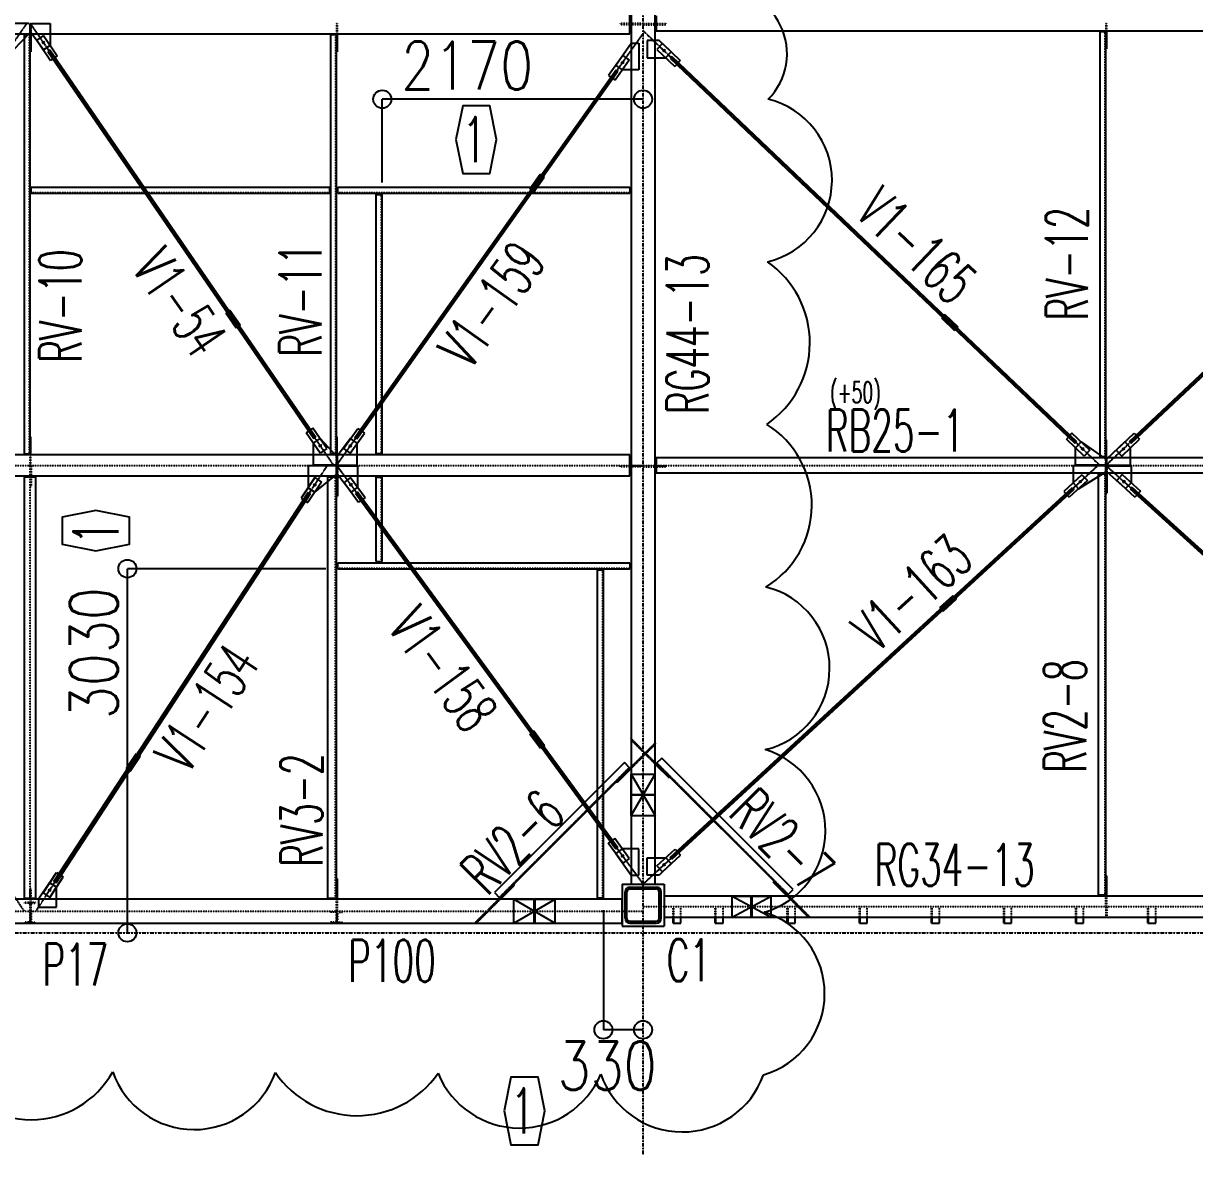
# Model space of a CAD drawing. Header units: millimetres. Extents: x -87051 to 180003, y -2961 to 97158.
# Drawn here: x 135909 to 145652, y 16512 to 25919 of the extents above; entities that cross this region are included whole.
import ezdxf
from ezdxf.enums import TextEntityAlignment as Align

# ---------------------------------------------------------------- set-up
doc = ezdxf.new("R2010")
doc.units = ezdxf.units.MM
doc.header["$LTSCALE"] = 0.2
doc.linetypes.add('CENTER', pattern=[2, 1.25, -0.25, 0.25, -0.25])
doc.linetypes.add('HIDDEN', pattern=[0.375, 0.25, -0.125])
doc.layers.add('梁側', color=7, linetype='Continuous')
doc.styles.get("Standard").update_dxf_attribs({"font": 'simplex.shx', "width": 0.8, "height": 700, "bigfont": 'extfont2.shx'})

msp = doc.modelspace()

# ---------------------------------------------------------------- linework, layer by layer
at = {"color": 8, "linetype": 'CENTER'}
for p, q in [((141063.9, 16500.6), (141063.9, 47350.6)), ((133413.9, 22240.6), (135938.9, 25920.6)), ((135963.9, 25920.6), (138488.9, 22240.6)), ((138513.9, 22240.6), (141063.9, 25833.6)), ((141063.9, 25858.1), (144863.9, 22240.6)), ((144913.9, 22240.6), (148763.9, 25858.1)), ((133413.9, 22240.6), (135914.4, 18530.1)), ((136013.4, 18530.1), (138438.9, 22240.6)), ((138513.9, 22240.6), (141063.9, 18755.6)), ((141063.9, 18755.6), (144848.9, 22240.6)), ((144913.9, 22240.6), (148763.9, 18755.6)), ((110913.9, 18350.6), (161113.9, 18350.6))]:
    msp.add_line(p, q, dxfattribs=at)
at = {"color": 8, "linetype": 'Continuous'}
for p, q in [((140964.4, 28695.6), (140964.4, 19501.4)), ((141163.4, 19501.4), (141163.4, 28695.6)), ((135953.9, 25917.6), (135771.5, 25917.6)), ((135953.9, 25917.6), (135963.9, 25907.6)), ((135979.9, 25917.6), (135969.9, 25907.6)), ((135979.9, 25917.6), (136131.3, 25917.6)), ((136131.3, 25917.6), (136131.3, 25735.9)), ((140954.4, 25833.6), (140954.4, 26007.6)), ((140964.4, 25917.6), (140954.4, 25917.6)), ((141163.4, 25917.6), (141173.4, 25917.6)), ((141173.4, 25983.1), (141173.4, 25858.1)), ((130973.4, 25833.6), (140954.4, 25833.6)), ((135826.8, 25698), (135963.9, 25843.6)), ((135963.9, 25823.6), (135913.9, 25823.6)), ((135913.9, 25823.6), (135913.9, 22337.6)), ((135963.9, 25843.6), (135963.9, 25907.6)), ((135963.9, 25833.6), (135963.9, 25823.6)), ((135963.9, 22337.6), (135963.9, 25823.6)), ((135963.9, 25823.6), (135963.9, 25683.6)), ((135969.9, 25843.6), (135969.9, 25907.6)), ((136076, 25698), (135969.9, 25843.6)), ((135969.9, 25833.6), (135969.9, 25823.6)), ((135969.9, 25823.6), (135969.9, 25683.6)), ((138513.9, 25823.6), (138463.9, 25823.6)), ((138463.9, 25823.6), (138463.9, 22337.6)), ((138513.9, 25833.6), (138513.9, 25823.6)), ((138513.9, 22337.6), (138513.9, 25823.6)), ((138513.9, 25823.6), (138513.9, 25683.6)), ((138519.9, 25833.6), (138519.9, 25823.6)), ((138519.9, 25823.6), (138519.9, 25683.6)), ((140964.4, 25908.6), (140954.4, 25908.6)), ((141163.4, 25908.6), (141173.4, 25908.6)), ((141173.4, 25858.1), (148654.4, 25858.1)), ((144913.9, 25848.1), (144863.9, 25848.1)), ((144863.9, 25848.1), (144863.9, 22313.1)), ((144913.9, 25858.1), (144913.9, 25848.1)), ((144913.9, 22313.1), (144913.9, 25848.1)), ((144913.9, 25848.1), (144913.9, 25708.1)), ((144919.9, 25858.1), (144919.9, 25848.1)), ((144919.9, 25848.1), (144919.9, 25708.1)), ((136074.7, 25818.4), (136019.4, 25780.5)), ((136019.4, 25780.5), (136135.4, 25611.4)), ((136085.3, 25768.2), (136065.3, 25748.2)), ((136065.3, 25758.2), (136085.3, 25758.2)), ((136074.7, 25818.4), (136190.7, 25649.3)), ((136075.3, 25768.2), (136075.3, 25748.2)), ((136131.3, 25735.9), (136076, 25698)), ((140836.9, 25571.7), (140964.4, 25753.6)), ((140964.4, 25753.6), (141029.4, 25753.6)), ((141029.4, 25753.6), (141029.4, 25532.9)), ((141098.4, 25778.1), (141098.4, 25633.9)), ((141198.4, 25778.1), (141098.4, 25778.1)), ((141224.6, 25751.4), (141178.4, 25702.8)), ((141297, 25682.4), (141198.4, 25778.1)), ((141224.6, 25751.4), (141373.1, 25610)), ((135963.9, 25683.6), (135969.9, 25683.6)), ((136128.8, 25697.9), (136112.4, 25686.6)), ((136112.4, 25686.6), (138323.9, 22463.4)), ((136128.8, 25697.9), (138340.4, 22474.7)), ((136190.7, 25649.3), (136135.4, 25611.4)), ((138513.9, 25683.6), (138519.9, 25683.6)), ((140894.8, 25653.2), (140776.1, 25486)), ((140894.8, 25653.2), (140949.4, 25614.4)), ((141098.4, 25633.9), (141250.8, 25633.9)), ((141178.4, 25702.8), (141326.9, 25561.5)), ((141247.7, 25702.6), (141227.7, 25682.6)), ((141227.7, 25692.6), (141247.7, 25692.6)), ((141237.7, 25702.6), (141237.7, 25682.6)), ((141250.8, 25633.9), (141297, 25682.4)), ((141302.5, 25644.7), (141288.8, 25630.2)), ((141288.8, 25630.2), (144655.6, 22425.1)), ((141302.5, 25644.7), (144669.4, 22439.5)), ((144913.9, 25708.1), (144919.9, 25708.1)), ((145110.4, 22439), (148524.6, 25647)), ((145124.1, 22424.4), (148538.3, 25632.4)), ((138667.2, 22473.9), (140838.7, 25533.6)), ((140949.4, 25614.4), (140830.8, 25447.3)), ((140891.5, 25532.9), (140836.9, 25571.7)), ((140838.7, 25533.6), (140855, 25522)), ((140903.2, 25603), (140883.2, 25583)), ((140883.2, 25593), (140903.2, 25593)), ((141029.4, 25532.9), (140891.5, 25532.9)), ((140893.2, 25603), (140893.2, 25583)), ((141373.1, 25610), (141326.9, 25561.5)), ((138683.5, 22462.4), (140855, 25522)), ((140776.1, 25486), (140830.8, 25447.3)), ((141063.9, 25288), (138893.9, 25288)), ((138893.9, 24595.6), (138893.9, 25288)), ((140122.1, 24541.2), (140209, 24663.6)), ((140209, 24663.6), (140241.6, 24640.4)), ((135973.9, 24555.6), (138453.9, 24555.6)), ((135973.9, 24505.6), (135973.9, 24555.6)), ((138453.9, 24555.6), (138453.9, 24505.6)), ((138523.9, 24555.6), (140954.4, 24555.6)), ((138523.9, 24505.6), (138523.9, 24555.6)), ((140154.8, 24518.1), (140241.6, 24640.4)), ((140954.4, 24555.6), (140954.4, 24505.6)), ((135973.9, 24505.6), (138453.9, 24505.6)), ((138523.9, 24505.6), (140954.4, 24505.6)), ((138843.9, 22337.6), (138843.9, 24495.6)), ((138843.9, 24495.6), (138893.9, 24495.6)), ((138893.9, 22337.6), (138893.9, 24495.6)), ((140122.1, 24541.2), (140154.8, 24518.1)), ((137626.6, 23532.7), (137593.6, 23510.1)), ((137593.6, 23510.1), (137678.4, 23386.4)), ((137626.6, 23532.7), (137711.4, 23409.1)), ((143573.3, 23496.8), (143545.8, 23467.8)), ((143573.3, 23496.8), (143682, 23393.4)), ((137711.4, 23409.1), (137678.4, 23386.4)), ((143545.8, 23467.8), (143654.4, 23364.4)), ((143682, 23393.4), (143654.4, 23364.4)), ((138317.4, 22549.8), (138262.1, 22511.9)), ((138378.1, 22342.9), (138262.1, 22511.9)), ((138433.3, 22380.8), (138317.4, 22549.8)), ((138572.8, 22381.5), (138691.4, 22548.7)), ((138627.4, 22342.7), (138746.1, 22509.9)), ((138691.4, 22548.7), (138746.1, 22509.9)), ((144631.3, 22508.3), (144585.1, 22459.7)), ((144779.8, 22366.9), (144631.3, 22508.3)), ((144999.5, 22367.1), (145148.9, 22507.4)), ((145148.9, 22507.4), (145194.8, 22458.6)), ((135963.9, 22337.6), (135963.9, 22477.6)), ((135963.9, 22477.6), (135969.9, 22477.6)), ((135969.9, 22337.6), (135969.9, 22477.6)), ((138321.5, 22425.3), (138376.8, 22463.2)), ((138321.5, 22243.6), (138321.5, 22425.3)), ((138323.9, 22463.4), (138340.4, 22474.7)), ((138387.4, 22413.1), (138367.4, 22393.1)), ((138376.8, 22463.2), (138513.9, 22317.6)), ((138377.4, 22413.1), (138377.4, 22393.1)), ((138513.9, 22337.6), (138513.9, 22477.6)), ((138513.9, 22477.6), (138519.9, 22477.6)), ((138519.9, 22337.6), (138519.9, 22477.6)), ((138630.7, 22463.1), (138519.9, 22317.6)), ((138639.1, 22412.9), (138619.1, 22392.9)), ((138629.1, 22412.9), (138629.1, 22392.9)), ((138685.3, 22424.3), (138630.7, 22463.1)), ((138683.5, 22462.4), (138667.2, 22473.9)), ((138685.3, 22243.6), (138685.3, 22424.3)), ((144733.6, 22318.4), (144585.1, 22459.7)), ((144655.6, 22425.1), (144669.4, 22439.5)), ((144661.2, 22387.3), (144707.4, 22435.9)), ((144707.4, 22435.9), (144913.9, 22293.1)), ((144913.9, 22313.1), (144913.9, 22453.1)), ((144913.9, 22453.1), (144919.9, 22453.1)), ((144919.9, 22313.1), (144919.9, 22453.1)), ((145072.4, 22435.5), (144919.9, 22293.1)), ((145045.4, 22318.2), (145194.8, 22458.6)), ((145118.3, 22386.7), (145072.4, 22435.5)), ((145124.1, 22424.4), (145110.4, 22439)), ((140954.4, 22327.6), (130973.4, 22327.6)), ((135913.9, 22337.6), (135963.9, 22337.6)), ((135963.9, 22327.6), (135963.9, 22337.6)), ((135969.9, 22327.6), (135969.9, 22337.6)), ((138367.4, 22403.1), (138387.4, 22403.1)), ((138433.3, 22380.8), (138378.1, 22342.9)), ((138463.9, 22337.6), (138513.9, 22337.6)), ((138513.9, 22327.6), (138513.9, 22337.6)), ((138513.9, 22317.6), (138513.9, 22253.6)), ((138519.9, 22327.6), (138519.9, 22337.6)), ((138519.9, 22317.6), (138519.9, 22253.6)), ((138572.8, 22381.5), (138627.4, 22342.7)), ((138619.1, 22402.9), (138639.1, 22402.9)), ((138893.9, 22337.6), (138843.9, 22337.6)), ((140954.4, 22153.6), (140954.4, 22327.6)), ((144661.2, 22243.6), (144661.2, 22387.3)), ((144730.5, 22387.1), (144710.5, 22367.1)), ((144710.5, 22377.1), (144730.5, 22377.1)), ((144720.5, 22387.1), (144720.5, 22367.1)), ((144779.8, 22366.9), (144733.6, 22318.4)), ((144863.9, 22313.1), (144913.9, 22313.1)), ((144913.9, 22303.1), (144913.9, 22313.1)), ((144919.9, 22303.1), (144919.9, 22313.1)), ((144999.5, 22367.1), (145045.4, 22318.2)), ((145068.9, 22386.9), (145048.9, 22366.9)), ((145048.9, 22376.9), (145068.9, 22376.9)), ((145058.9, 22386.9), (145058.9, 22366.9)), ((145118.3, 22243.6), (145118.3, 22386.7)), ((138503.9, 22237.6), (138277.3, 22237.6)), ((138277.3, 22237.6), (138277.3, 22054.7)), ((138503.9, 22243.6), (138321.5, 22243.6)), ((138503.9, 22243.6), (138513.9, 22253.6)), ((138503.9, 22237.6), (138513.9, 22227.6)), ((138513.9, 22163.6), (138513.9, 22227.6)), ((138529.9, 22243.6), (138519.9, 22253.6)), ((138532.9, 22237.6), (138522.9, 22227.6)), ((138522.9, 22163.6), (138522.9, 22227.6)), ((138529.9, 22243.6), (138685.3, 22243.6)), ((138532.9, 22237.6), (138689.1, 22237.6)), ((138689.1, 22237.6), (138689.1, 22057.8)), ((140964.4, 22237.6), (140954.4, 22237.6)), ((140964.4, 22228.6), (140954.4, 22228.6)), ((141163.4, 22237.6), (141173.4, 22237.6)), ((141163.4, 22228.6), (141173.4, 22228.6)), ((141173.4, 22303.1), (141173.4, 22178.1)), ((148654.4, 22303.1), (141173.4, 22303.1)), ((144903.9, 22237.6), (144641.5, 22237.6)), ((144641.5, 22237.6), (144641.5, 22095.2)), ((144903.9, 22243.6), (144661.2, 22243.6)), ((144903.9, 22243.6), (144913.9, 22253.6)), ((144903.9, 22237.6), (144913.9, 22227.6)), ((144913.9, 22293.1), (144913.9, 22253.6)), ((144913.9, 22188.1), (144913.9, 22227.6)), ((144919.9, 22293.1), (144919.9, 22253.6)), ((144929.9, 22243.6), (144919.9, 22253.6)), ((144932.9, 22237.6), (144922.9, 22227.6)), ((144922.9, 22188.1), (144922.9, 22227.6)), ((144929.9, 22243.6), (145118.3, 22243.6)), ((144932.9, 22237.6), (145123.2, 22237.6)), ((145123.2, 22237.6), (145123.2, 22096.3)), ((130973.4, 22153.6), (140954.4, 22153.6)), ((136013.4, 22143.6), (135914.4, 22143.6)), ((135914.4, 22143.6), (135914.4, 18639.6)), ((135966.1, 22153.6), (135966.1, 22143.6)), ((135972.1, 22153.6), (135972.1, 22143.6)), ((136013.4, 18639.6), (136013.4, 22143.6)), ((138332.1, 22138.4), (138219.9, 21966.8)), ((138332.1, 22138.4), (138388.1, 22101.8)), ((138333.4, 22018.1), (138513.9, 22163.6)), ((138513.9, 22143.6), (138438.9, 22143.6)), ((138438.9, 22143.6), (138438.9, 18639.6)), ((138513.9, 22153.6), (138513.9, 22143.6)), ((138513.9, 18639.6), (138513.9, 22143.6)), ((138513.9, 22143.6), (138513.9, 21983.6)), ((138635.1, 22018.3), (138522.9, 22163.6)), ((138522.9, 22153.6), (138522.9, 22143.6)), ((138522.9, 22143.6), (138522.9, 21983.6)), ((138630.1, 22138.5), (138576, 22099)), ((138630.1, 22138.5), (138751.1, 21973.1)), ((138843.9, 21440.6), (138843.9, 22143.6)), ((138843.9, 22143.6), (138893.9, 22143.6)), ((138893.9, 21440.6), (138893.9, 22143.6)), ((141173.4, 22178.1), (148654.4, 22178.1)), ((144715.1, 22163), (144564.3, 22024.1)), ((144686.9, 22046), (144913.9, 22188.1)), ((144715.1, 22163), (144760.5, 22113.7)), ((144913.9, 22168.1), (144848.9, 22168.1)), ((144848.9, 22168.1), (144848.9, 18664.6)), ((144913.9, 22178.1), (144913.9, 22168.1)), ((144913.9, 18664.6), (144913.9, 22168.1)), ((144913.9, 22168.1), (144913.9, 22008.1)), ((145078.2, 22046.7), (144922.9, 22188.1)), ((144922.9, 22178.1), (144922.9, 22168.1)), ((144922.9, 22168.1), (144922.9, 22008.1)), ((145049.1, 22163.4), (145004.1, 22113.8)), ((145049.1, 22163.4), (145201, 22025.9)), ((138388.1, 22101.8), (138276, 21930.2)), ((138277.3, 22054.7), (138333.4, 22018.1)), ((138342.7, 22088.2), (138322.7, 22068.2)), ((138322.7, 22078.2), (138342.7, 22078.2)), ((138332.7, 22088.2), (138332.7, 22068.2)), ((138576, 22099), (138697.1, 21933.5)), ((138642.6, 22088.4), (138622.6, 22068.4)), ((138622.6, 22078.4), (138642.6, 22078.4)), ((138632.6, 22088.4), (138632.6, 22068.4)), ((138689.1, 22057.8), (138635.1, 22018.3)), ((138687.9, 22019.7), (138671.7, 22007.9)), ((138687.9, 22019.7), (140853.5, 19060.1)), ((141290.3, 18977.7), (144635.4, 22057.6)), ((141303.9, 18963), (144648.9, 22042.9)), ((144564.3, 22024.1), (144609.7, 21974.8)), ((144760.5, 22113.7), (144609.7, 21974.8)), ((144635.4, 22057.6), (144648.9, 22042.9)), ((144641.5, 22095.2), (144686.9, 22046)), ((144711, 22114.5), (144691, 22094.5)), ((144691, 22104.5), (144711, 22104.5)), ((144701, 22114.5), (144701, 22094.5)), ((145004.1, 22113.8), (145156.1, 21976.2)), ((145073.6, 22115.1), (145053.6, 22095.1)), ((145053.6, 22105.1), (145073.6, 22105.1)), ((145063.6, 22115.1), (145063.6, 22095.1)), ((145123.2, 22096.3), (145078.2, 22046.7)), ((145129.7, 22058.8), (145116.2, 22044)), ((145116.2, 22044), (148523.6, 18959.6)), ((145129.7, 22058.8), (148537.1, 18974.4)), ((145201, 22025.9), (145156.1, 21976.2)), ((136163.1, 18777.5), (138280.6, 22016.7)), ((136179.9, 18766.5), (138297.3, 22005.8)), ((138219.9, 21966.8), (138276, 21930.2)), ((138280.6, 22016.7), (138297.3, 22005.8)), ((138513.9, 21983.6), (138522.9, 21983.6)), ((138671.7, 22007.9), (140837.3, 19048.3)), ((138751.1, 21973.1), (138697.1, 21933.5)), ((144913.9, 22008.1), (144922.9, 22008.1)), ((138843.9, 21440.6), (138893.9, 21440.6)), ((136774.3, 18350.6), (136774.3, 21380.6)), ((138423.9, 21380.6), (136774.3, 21380.6)), ((138523.9, 21430.6), (140954.4, 21430.6)), ((138523.9, 21380.6), (138523.9, 21430.6)), ((138523.9, 21380.6), (140954.4, 21380.6)), ((140683.9, 18639.6), (140683.9, 21370.6)), ((140683.9, 21370.6), (140733.9, 21370.6)), ((140733.9, 18639.6), (140733.9, 21370.6)), ((140954.4, 21430.6), (140954.4, 21380.6)), ((143533.2, 21056.4), (143643.6, 21158)), ((143643.6, 21158), (143670.7, 21128.6)), ((143533.2, 21056.4), (143560.3, 21027)), ((143560.3, 21027), (143670.7, 21128.6)), ((140155.4, 20031), (140123.1, 20007.4)), ((140123.1, 20007.4), (140211.7, 19886.4)), ((140155.4, 20031), (140244, 19910)), ((140244, 19910), (140211.7, 19886.4)), ((136846, 19840.4), (136763.9, 19714.8)), ((136879.5, 19818.5), (136797.4, 19692.9)), ((136846, 19840.4), (136879.5, 19818.5)), ((141219.3, 19804.1), (141173.4, 19758.1)), ((142312.8, 18710.6), (141219.3, 19804.1)), ((136763.9, 19714.8), (136797.4, 19692.9)), ((140908.4, 19766.6), (139827.4, 18685.6)), ((139873.4, 18639.6), (140954.4, 19720.6)), ((140954.4, 19720.6), (140841.2, 19607.5)), ((140960.8, 19714.3), (140847.6, 19601.1)), ((140954.4, 19720.6), (140908.4, 19766.6)), ((140964.4, 19730.6), (140954.4, 19720.6)), ((140964.4, 19717.9), (140960.8, 19714.3)), ((141163.4, 19768.1), (141173.4, 19758.1)), ((141163.4, 19755.4), (141167, 19751.8)), ((141167, 19751.8), (141280.2, 19638.6)), ((141173.4, 19758.1), (142266.9, 18664.6)), ((141173.4, 19758.1), (141286.5, 19645)), ((140841.2, 19607.5), (140847.6, 19601.1)), ((140963.9, 19671.4), (141163.9, 19671.4)), ((140963.9, 19326.4), (140963.9, 19671.4)), ((140963.9, 19326.4), (141163.9, 19671.4)), ((140963.9, 19671.4), (141163.9, 19326.4)), ((141163.9, 19326.4), (141163.9, 19671.4)), ((141286.5, 19645), (141280.2, 19638.6)), ((140964.4, 19501.4), (141163.4, 19501.4)), ((141163.4, 19496.4), (140964.4, 19496.4)), ((140964.4, 19496.4), (140964.4, 18755.6)), ((141163.4, 18755.6), (141163.4, 19496.4)), ((140963.9, 19326.4), (141163.9, 19326.4)), ((140828.1, 19134.5), (140774.1, 19095)), ((140949.2, 18969.1), (140828.1, 19134.5)), ((140895.1, 18929.5), (140774.1, 19095)), ((140890.1, 19049.8), (140836.1, 19010.2)), ((140836.1, 19010.2), (140964.4, 18830.6)), ((140837.3, 19048.3), (140853.5, 19060.1)), ((140902.6, 18999.7), (140882.6, 18979.7)), ((141029.4, 19049.8), (140890.1, 19049.8)), ((140892.6, 18999.7), (140892.6, 18979.7)), ((141029.4, 18830.6), (141029.4, 19049.8)), ((141178.8, 18906.9), (141329.6, 19045.8)), ((141329.6, 19045.8), (141375, 18996.5)), ((140882.6, 18989.7), (140902.6, 18989.7)), ((140949.2, 18969.1), (140895.1, 18929.5)), ((141098.4, 18830.6), (141098.4, 18974.7)), ((141098.4, 18974.7), (141252.3, 18974.7)), ((141178.8, 18906.9), (141224.1, 18857.6)), ((141297.7, 18925.4), (141198.4, 18830.6)), ((141224.1, 18857.6), (141375, 18996.5)), ((141248.2, 18926.1), (141228.2, 18906.1)), ((141228.2, 18916.1), (141248.2, 18916.1)), ((141238.2, 18926.1), (141238.2, 18906.1)), ((141252.3, 18974.7), (141297.7, 18925.4)), ((141303.9, 18963), (141290.3, 18977.7)), ((136072.3, 18681.5), (136184.5, 18853.1)), ((136128.4, 18644.9), (136240.6, 18816.5)), ((136184.5, 18853.1), (136240.6, 18816.5)), ((140964.4, 18830.6), (141029.4, 18830.6)), ((141198.4, 18830.6), (141098.4, 18830.6)), ((144913.9, 18664.6), (144913.9, 18824.6)), ((144913.9, 18824.6), (144922.9, 18824.6)), ((144922.9, 18664.6), (144922.9, 18824.6)), ((136127.1, 18765.2), (136033.4, 18629.6)), ((136137.7, 18715.1), (136117.7, 18695.1)), ((136183.1, 18728.6), (136127.1, 18765.2)), ((136127.7, 18715.1), (136127.7, 18695.1)), ((136179.9, 18766.5), (136163.1, 18777.5)), ((136183.1, 18564.6), (136183.1, 18728.6)), ((138513.9, 18639.6), (138513.9, 18799.6)), ((138513.9, 18799.6), (138522.9, 18799.6)), ((138522.9, 18639.6), (138522.9, 18799.6)), ((139873.4, 18639.6), (139986.5, 18752.8)), ((139879.8, 18633.3), (139992.9, 18746.4)), ((139986.5, 18752.8), (139992.9, 18746.4)), ((140888.9, 18755.6), (141238.9, 18755.6)), ((140888.9, 18755.6), (140888.9, 18405.6)), ((140953.9, 18730.6), (141173.9, 18730.6)), ((140953.9, 18714.6), (141173.9, 18714.6)), ((140964.4, 18755.6), (141163.4, 18755.6)), ((141238.9, 18755.6), (141238.9, 18405.6)), ((142153.7, 18777.8), (142147.4, 18771.4)), ((142260.5, 18658.3), (142147.4, 18771.4)), ((142266.9, 18664.6), (142153.7, 18777.8)), ((142266.9, 18664.6), (142312.8, 18710.6)), ((140158.9, 18629.6), (131768.9, 18629.6)), ((135914.4, 18639.6), (136013.4, 18639.6)), ((135966.1, 18629.6), (135966.1, 18639.6)), ((135972.1, 18629.6), (135972.1, 18639.6)), ((136033.4, 18629.6), (136033.4, 18564.6)), ((136072.3, 18681.5), (136128.4, 18644.9)), ((136117.7, 18705.1), (136137.7, 18705.1)), ((138438.9, 18639.6), (138513.9, 18639.6)), ((138513.9, 18629.6), (138513.9, 18639.6)), ((138522.9, 18629.6), (138522.9, 18639.6)), ((139827.4, 18685.6), (139873.4, 18639.6)), ((139863.4, 18629.6), (139873.4, 18639.6)), ((139876.1, 18629.6), (139879.8, 18633.3)), ((139988.9, 18630.1), (140333.9, 18630.1)), ((139988.9, 18430.1), (139988.9, 18630.1)), ((139988.9, 18430.1), (140333.9, 18630.1)), ((139988.9, 18630.1), (140333.9, 18430.1)), ((140158.9, 18430.6), (140158.9, 18629.6)), ((140163.9, 18629.6), (140163.9, 18430.6)), ((140888.9, 18629.6), (140163.9, 18629.6)), ((140333.9, 18430.1), (140333.9, 18630.1)), ((140733.9, 18639.6), (140683.9, 18639.6)), ((140888.9, 18430.6), (140888.9, 18629.6)), ((140913.9, 18470.6), (140913.9, 18690.6)), ((140929.9, 18470.6), (140929.9, 18690.6)), ((141197.9, 18470.6), (141197.9, 18690.6)), ((141213.9, 18470.6), (141213.9, 18690.6)), ((141238.9, 18654.6), (141238.9, 18480.6)), ((141963.9, 18654.6), (141238.9, 18654.6)), ((141803.9, 18655.1), (142128.9, 18655.1)), ((141803.9, 18480.1), (141803.9, 18655.1)), ((141803.9, 18480.1), (142128.9, 18655.1)), ((141803.9, 18655.1), (142128.9, 18480.1)), ((141963.9, 18480.6), (141963.9, 18654.6)), ((141968.9, 18654.6), (141968.9, 18480.6)), ((147858.9, 18654.6), (141968.9, 18654.6)), ((142128.9, 18480.1), (142128.9, 18655.1)), ((142264.2, 18654.6), (142260.5, 18658.3)), ((142276.9, 18654.6), (142266.9, 18664.6)), ((144848.9, 18664.6), (144913.9, 18664.6)), ((144913.9, 18654.6), (144913.9, 18664.6)), ((144922.9, 18654.6), (144922.9, 18664.6)), ((136033.4, 18564.6), (136183.1, 18564.6)), ((140733.9, 18539.6), (140733.9, 17542.4)), ((131768.9, 18430.6), (140158.9, 18430.6)), ((139988.9, 18430.1), (140333.9, 18430.1)), ((140163.9, 18430.6), (140888.9, 18430.6)), ((140953.9, 18446.6), (141173.9, 18446.6)), ((140953.9, 18430.6), (141173.9, 18430.6)), ((141238.9, 18480.6), (141963.9, 18480.6)), ((141313.9, 18430.6), (141313.9, 18480.6)), ((141313.9, 18430.6), (141378.9, 18430.6)), ((141319.9, 18430.6), (141319.9, 18480.6)), ((141378.9, 18430.6), (141378.9, 18480.6)), ((141663.9, 18430.6), (141663.9, 18480.6)), ((141663.9, 18430.6), (141728.9, 18430.6)), ((141669.9, 18430.6), (141669.9, 18480.6)), ((141728.9, 18430.6), (141728.9, 18480.6)), ((141803.9, 18480.1), (142128.9, 18480.1)), ((141968.9, 18480.6), (147858.9, 18480.6)), ((142263.9, 18430.6), (142263.9, 18480.6)), ((142263.9, 18430.6), (142328.9, 18430.6)), ((142269.9, 18430.6), (142269.9, 18480.6)), ((142328.9, 18430.6), (142328.9, 18480.6)), ((142863.9, 18430.6), (142863.9, 18480.6)), ((142863.9, 18430.6), (142928.9, 18430.6)), ((142869.9, 18430.6), (142869.9, 18480.6)), ((142928.9, 18430.6), (142928.9, 18480.6)), ((143463.9, 18430.6), (143463.9, 18480.6)), ((143463.9, 18430.6), (143528.9, 18430.6)), ((143469.9, 18430.6), (143469.9, 18480.6)), ((143528.9, 18430.6), (143528.9, 18480.6)), ((144063.9, 18430.6), (144063.9, 18480.6)), ((144063.9, 18430.6), (144128.9, 18430.6)), ((144069.9, 18430.6), (144069.9, 18480.6)), ((144128.9, 18430.6), (144128.9, 18480.6)), ((144663.9, 18430.6), (144663.9, 18480.6)), ((144663.9, 18430.6), (144728.9, 18430.6)), ((144669.9, 18430.6), (144669.9, 18480.6)), ((144728.9, 18430.6), (144728.9, 18480.6)), ((145263.9, 18430.6), (145263.9, 18480.6)), ((145263.9, 18430.6), (145328.9, 18430.6)), ((145269.9, 18430.6), (145269.9, 18480.6)), ((145328.9, 18430.6), (145328.9, 18480.6)), ((140888.9, 18405.6), (141238.9, 18405.6)), ((141063.9, 17542.4), (140733.9, 17542.4))]:
    msp.add_line(p, q, dxfattribs=at)
at = {"color": 8, "linetype": 'HIDDEN'}
for p, q in [((135963.9, 25917.6), (135963.9, 25833.6)), ((135963.9, 25917.6), (135969.9, 25917.6)), ((135969.9, 25917.6), (135969.9, 25833.6)), ((138513.9, 25917.6), (138513.9, 25833.6)), ((138513.9, 25917.6), (138519.9, 25917.6)), ((138519.9, 25917.6), (138519.9, 25833.6)), ((140954.4, 25917.6), (140874.4, 25917.6)), ((140874.4, 25917.6), (140874.4, 25908.6)), ((141059.9, 25917.6), (140964.4, 25917.6)), ((141059.9, 25917.6), (141059.9, 25908.6)), ((141067.9, 25917.6), (141163.4, 25917.6)), ((141067.9, 25917.6), (141067.9, 25908.6)), ((141173.4, 25917.6), (141253.4, 25917.6)), ((141253.4, 25917.6), (141253.4, 25908.6)), ((144913.9, 25917.6), (144913.9, 25858.1)), ((144913.9, 25917.6), (144919.9, 25917.6)), ((144919.9, 25917.6), (144919.9, 25858.1)), ((135958.9, 22337.6), (135958.9, 25823.6)), ((138508.9, 22337.6), (138508.9, 25823.6)), ((140954.4, 25908.6), (140874.4, 25908.6)), ((141059.9, 25908.6), (140964.4, 25908.6)), ((141067.9, 25908.6), (141163.4, 25908.6)), ((141173.4, 25908.6), (141253.4, 25908.6)), ((144908.9, 22313.1), (144908.9, 25848.1)), ((135973.9, 24510.6), (138453.9, 24510.6)), ((138523.9, 24510.6), (140954.4, 24510.6)), ((138888.9, 22337.6), (138888.9, 24495.6)), ((135963.9, 22243.6), (135963.9, 22327.6)), ((135969.9, 22243.6), (135969.9, 22327.6)), ((138513.9, 22243.6), (138513.9, 22327.6)), ((138519.9, 22243.6), (138519.9, 22327.6)), ((130863.9, 22240.6), (141063.9, 22240.6)), ((135963.9, 22243.6), (135969.9, 22243.6)), ((135963.9, 18530.1), (135963.9, 22240.6)), ((135966.1, 22237.6), (135966.1, 22153.6)), ((135966.1, 22237.6), (135972.1, 22237.6)), ((135972.1, 22237.6), (135972.1, 22153.6)), ((138513.9, 22243.6), (138519.9, 22243.6)), ((138513.9, 22237.6), (138513.9, 22153.6)), ((138513.9, 22237.6), (138522.9, 22237.6)), ((138522.9, 22237.6), (138522.9, 22153.6)), ((140954.4, 22237.6), (140874.4, 22237.6)), ((140874.4, 22237.6), (140874.4, 22228.6)), ((140954.4, 22228.6), (140874.4, 22228.6)), ((141059.9, 22237.6), (140964.4, 22237.6)), ((141059.9, 22228.6), (140964.4, 22228.6)), ((141059.9, 22237.6), (141059.9, 22228.6)), ((141063.9, 22240.6), (148763.9, 22240.6)), ((141067.9, 22237.6), (141163.4, 22237.6)), ((141067.9, 22237.6), (141067.9, 22228.6)), ((141067.9, 22228.6), (141163.4, 22228.6)), ((141173.4, 22237.6), (141253.4, 22237.6)), ((141173.4, 22228.6), (141253.4, 22228.6)), ((141253.4, 22237.6), (141253.4, 22228.6)), ((144913.9, 22243.6), (144913.9, 22303.1)), ((144913.9, 22243.6), (144919.9, 22243.6)), ((144913.9, 22237.6), (144913.9, 22178.1)), ((144913.9, 22237.6), (144922.9, 22237.6)), ((144919.9, 22243.6), (144919.9, 22303.1)), ((144922.9, 22237.6), (144922.9, 22178.1)), ((135966.1, 22143.6), (135966.1, 22063.6)), ((135972.1, 22143.6), (135972.1, 22063.6)), ((138506.4, 18639.6), (138506.4, 22143.6)), ((138888.9, 21440.6), (138888.9, 22143.6)), ((144907.4, 18664.6), (144907.4, 22168.1)), ((135966.1, 22063.6), (135972.1, 22063.6)), ((138523.9, 21385.6), (140954.4, 21385.6)), ((140728.9, 18639.6), (140728.9, 21370.6)), ((141059.9, 19871.6), (140964.4, 19967.1)), ((140964.4, 19967.1), (140964.4, 19954.4)), ((141059.9, 19858.9), (140964.4, 19954.4)), ((141067.9, 19834.1), (141163.4, 19929.6)), ((141067.9, 19821.4), (141163.4, 19916.9)), ((141163.4, 19929.6), (141163.4, 19916.9)), ((141053.5, 19819.7), (140964.4, 19730.6)), ((141059.9, 19813.4), (140964.4, 19717.9)), ((141053.5, 19819.7), (141059.9, 19813.4)), ((141059.9, 19871.6), (141059.9, 19858.9)), ((141074.2, 19857.2), (141067.9, 19850.9)), ((141067.9, 19850.9), (141163.4, 19755.4)), ((141067.9, 19834.1), (141067.9, 19821.4)), ((141074.2, 19857.2), (141163.4, 19768.1)), ((139868.8, 18644.2), (140949.8, 19725.2)), ((141178, 19762.7), (142271.5, 18669.2)), ((135966.1, 18639.6), (135966.1, 18719.6)), ((135966.1, 18719.6), (135972.1, 18719.6)), ((135972.1, 18639.6), (135972.1, 18719.6)), ((135966.1, 18534.1), (135966.1, 18629.6)), ((135972.1, 18534.1), (135972.1, 18629.6)), ((138513.9, 18534.1), (138513.9, 18629.6)), ((138522.9, 18534.1), (138522.9, 18629.6)), ((139774.3, 18540.5), (139863.4, 18629.6)), ((139780.6, 18534.1), (139876.1, 18629.6)), ((142348.2, 18570.6), (142264.2, 18654.6)), ((142354.5, 18577), (142276.9, 18654.6)), ((144913.9, 18570.6), (144913.9, 18654.6)), ((144922.9, 18570.6), (144922.9, 18654.6)), ((130863.9, 18530.1), (141063.9, 18530.1)), ((135918.9, 18605.6), (136008.9, 18605.6)), ((135918.9, 18597.6), (135918.9, 18605.6)), ((135953.4, 18597.6), (135918.9, 18597.6)), ((135961.4, 18589.6), (135961.4, 18446.6)), ((135966.1, 18534.1), (135972.1, 18534.1)), ((135966.1, 18526.1), (135966.1, 18430.6)), ((135966.1, 18526.1), (135972.1, 18526.1)), ((135966.4, 18589.6), (135966.4, 18446.6)), ((135972.1, 18526.1), (135972.1, 18430.6)), ((135974.4, 18597.6), (136008.9, 18597.6)), ((136008.9, 18597.6), (136008.9, 18605.6)), ((138463.9, 18530.6), (138563.9, 18530.6)), ((138463.9, 18522.6), (138463.9, 18530.6)), ((138502.9, 18522.6), (138463.9, 18522.6)), ((138510.9, 18514.6), (138510.9, 18446.6)), ((138513.9, 18534.1), (138522.9, 18534.1)), ((138513.9, 18526.1), (138513.9, 18430.6)), ((138513.9, 18526.1), (138522.9, 18526.1)), ((138516.9, 18514.6), (138516.9, 18446.6)), ((138522.9, 18526.1), (138522.9, 18430.6)), ((138524.9, 18522.6), (138563.9, 18522.6)), ((138563.9, 18522.6), (138563.9, 18530.6)), ((139759.9, 18526.1), (139664.4, 18430.6)), ((139772.6, 18526.1), (139677.1, 18430.6)), ((139759.9, 18526.1), (139772.6, 18526.1)), ((139774.3, 18540.5), (139780.6, 18534.1)), ((141063.9, 18567.6), (148763.9, 18567.6)), ((141313.9, 18480.6), (141313.9, 18564.6)), ((141319.9, 18480.6), (141319.9, 18564.6)), ((141378.9, 18480.6), (141378.9, 18564.6)), ((141663.9, 18480.6), (141663.9, 18564.6)), ((141669.9, 18480.6), (141669.9, 18564.6)), ((141728.9, 18480.6), (141728.9, 18564.6)), ((142263.9, 18480.6), (142263.9, 18564.6)), ((142269.9, 18480.6), (142269.9, 18564.6)), ((142328.9, 18480.6), (142328.9, 18564.6)), ((142354.5, 18577), (142348.2, 18570.6)), ((142354.2, 18564.6), (142438.2, 18480.6)), ((142366.9, 18564.6), (142354.2, 18564.6)), ((142366.9, 18564.6), (142450.9, 18480.6)), ((142863.9, 18480.6), (142863.9, 18564.6)), ((142869.9, 18480.6), (142869.9, 18564.6)), ((142928.9, 18480.6), (142928.9, 18564.6)), ((143463.9, 18480.6), (143463.9, 18564.6)), ((143469.9, 18480.6), (143469.9, 18564.6)), ((143528.9, 18480.6), (143528.9, 18564.6)), ((144063.9, 18480.6), (144063.9, 18564.6)), ((144069.9, 18480.6), (144069.9, 18564.6)), ((144128.9, 18480.6), (144128.9, 18564.6)), ((144663.9, 18480.6), (144663.9, 18564.6)), ((144669.9, 18480.6), (144669.9, 18564.6)), ((144728.9, 18480.6), (144728.9, 18564.6)), ((144913.9, 18570.6), (144922.9, 18570.6)), ((144913.9, 18564.6), (144913.9, 18480.6)), ((144913.9, 18564.6), (144922.9, 18564.6)), ((144922.9, 18564.6), (144922.9, 18480.6)), ((145263.9, 18480.6), (145263.9, 18564.6)), ((145269.9, 18480.6), (145269.9, 18564.6)), ((145328.9, 18480.6), (145328.9, 18564.6)), ((135918.9, 18438.6), (135918.9, 18430.6)), ((135953.4, 18438.6), (135918.9, 18438.6)), ((135918.9, 18430.6), (136008.9, 18430.6)), ((135966.1, 18430.6), (135972.1, 18430.6)), ((135974.4, 18438.6), (136008.9, 18438.6)), ((136008.9, 18438.6), (136008.9, 18430.6)), ((138463.9, 18438.6), (138463.9, 18430.6)), ((138502.9, 18438.6), (138463.9, 18438.6)), ((138463.9, 18430.6), (138563.9, 18430.6)), ((138513.9, 18430.6), (138522.9, 18430.6)), ((138524.9, 18438.6), (138563.9, 18438.6)), ((138563.9, 18438.6), (138563.9, 18430.6)), ((139664.4, 18430.6), (139677.1, 18430.6)), ((142450.9, 18480.6), (142438.2, 18480.6)), ((144913.9, 18480.6), (144922.9, 18480.6))]:
    msp.add_line(p, q, dxfattribs=at)
at = {"color": 8, "linetype": 'Continuous'}
for centre, radius in [((136075.3, 25758.2), 6.7), ((141237.7, 25692.6), 6.7), ((140893.2, 25593), 6.7), ((138893.9, 25288), 75), ((141063.9, 25288), 75), ((138377.4, 22403.1), 6.7), ((138629.1, 22402.9), 6.7), ((144720.5, 22377.1), 6.7), ((145058.9, 22376.9), 6.7), ((138332.7, 22078.2), 6.7), ((138632.6, 22078.4), 6.7), ((144701, 22104.5), 6.7), ((145063.6, 22105.1), 6.7), ((136774.3, 21380.6), 75), ((140892.6, 18989.7), 6.7), ((141238.2, 18916.1), 6.7), ((136127.7, 18705.1), 6.7), ((136774.3, 18350.6), 75), ((140733.9, 17542.4), 75), ((141063.9, 17542.4), 75)]:
    msp.add_circle(centre, radius, dxfattribs=at)
for centre, radius, start, end in [((141724.4, 25667.3), 537, 315.18796, 96.18796), ((141939.6, 24612.8), 696, 283.22051, 76.22051), ((141630.3, 23260.7), 821.2, 304.22051, 55.22051), ((141674.1, 21906.9), 793.8, 301.22051, 58.22051), ((141919.8, 20552.1), 696, 283.22051, 76.22051), ((141875.2, 19198.7), 705.9, 286.22051, 73.22051), ((140953.9, 18690.6), 40, 90, 180), ((140953.9, 18690.6), 24, 90, 180), ((141173.9, 18690.6), 40, 0, 90), ((141173.9, 18690.6), 24, 0, 90), ((141868.6, 17845.1), 705.9, 286.22051, 73.22051), ((140953.9, 18470.6), 40, 180, 270), ((140953.9, 18470.6), 24, 180, 270), ((141173.9, 18470.6), 40, 270, 0), ((141173.9, 18470.6), 24, 270, 0), ((135976.5, 17564.6), 770.1, 208.22051, 331.22051), ((137329.4, 17430.1), 718, 199.22051, 340.22051), ((138684.1, 17649), 821.2, 214.22051, 325.22051), ((140036.8, 17457.6), 732.6, 202.22051, 337.22051), ((141390.1, 17410.3), 718, 199.22051, 340.22051), ((142066.2, 17167.4), 0.416, 179.72051, 179.72051)]:
    msp.add_arc(centre, radius, start, end, dxfattribs=at)
at = {"color": 8, "linetype": 'HIDDEN'}
for centre, start, end in [((135953.4, 18589.6), 0, 90), ((135974.4, 18589.6), 90, 180), ((138502.9, 18514.6), 0, 90), ((138524.9, 18514.6), 90, 180), ((135953.4, 18446.6), 270, 0), ((135974.4, 18446.6), 180, 270), ((138502.9, 18446.6), 270, 0), ((138524.9, 18446.6), 180, 270)]:
    msp.add_arc(centre, 8, start, end, dxfattribs=at)
at = {"layer": '梁側', "color": 8, "linetype": 'Continuous'}
for points in [[(139507, 24952.4), (139563.2, 24671.1), (139788.2, 24671.1), (139844.5, 24952.4), (139788.2, 25233.6), (139563.2, 25233.6), (139507, 24952.4)], [(136511.3, 21528.8), (136792.5, 21585), (136792.5, 21810), (136511.3, 21866.3), (136230, 21810), (136230, 21585), (136511.3, 21528.8)], [(139908.6, 16867.4), (139964.9, 16586.1), (140189.9, 16586.1), (140246.1, 16867.4), (140189.9, 17148.6), (139964.9, 17148.6), (139908.6, 16867.4)]]:
    msp.add_lwpolyline(points, close=True, dxfattribs=at)

# ---------------------------------------------------------------- texts
at = {"color": 8, "width": 0.8}
for s, p in [('2170', (139600.8, 25368)), ('330', (140765.2, 17044.3))]:
    msp.add_text(s, height=400, dxfattribs=at).set_placement(p, align=Align.CENTER)
at = {"color": 8, "width": 0.6}
for s, rotation, p in [('V1-165', 316.40942, (142815.5, 24327.2)), ('RV-12', 90, (144763.9, 23445.4)), ('V1-54', 304.45563, (136801.8, 23882.2)), ('V1-159', 54.63617, (139624.5, 23025.3)), ('RV-10', 90, (136391, 23093.2)), ('RV-11', 90, (138387.5, 23145.2)), ('RG44-13', 90, (141609.5, 22667)), ('V1-163', 42.637, (143009.3, 20673.4)), ('V1-158', 306.19321, (138929.7, 20892.8)), ('V1-154', 56.82794, (137275.6, 19660.9)), ('RV2-8', 90, (144748.9, 19680.8)), ('RV3-2', 90, (138397.2, 18898)), ('RV2-6', 45.00006, (139767.8, 18649)), ('RV2-7', 315.00006, (141762.7, 19331.2))]:
    msp.add_text(s, height=350, rotation=rotation, dxfattribs=at).set_placement(p)
for s, height, p in [('(+50)', 175, (142618.5, 22759.8)), ('RB25-1', 350, (142584.3, 22354.9)), ('RG34-13', 350, (142990.4, 18740)), ('P17', 350, (136066.7, 17910.1)), ('P100', 350, (138609.9, 17941.9)), ('C1', 350, (141260.5, 17946.7))]:
    msp.add_text(s, height=height, dxfattribs=at).set_placement(p)
at = {"color": 8, "width": 0.8}
msp.add_text('3030', height=400, rotation=90, dxfattribs=at).set_placement((136694.3, 20677.3), align=Align.CENTER)
at = {"layer": '梁側', "color": 8, "width": 0.6}
for p in [(139563.2, 25139.9), (139964.9, 17054.9)]:
    msp.add_text('1', height=375, dxfattribs=at).set_placement(p, align=Align.TOP_LEFT)
msp.add_text('1', height=375, rotation=90, dxfattribs=at).set_placement((136323.8, 21585), align=Align.TOP_LEFT)

doc.saveas('drawing.dxf')
